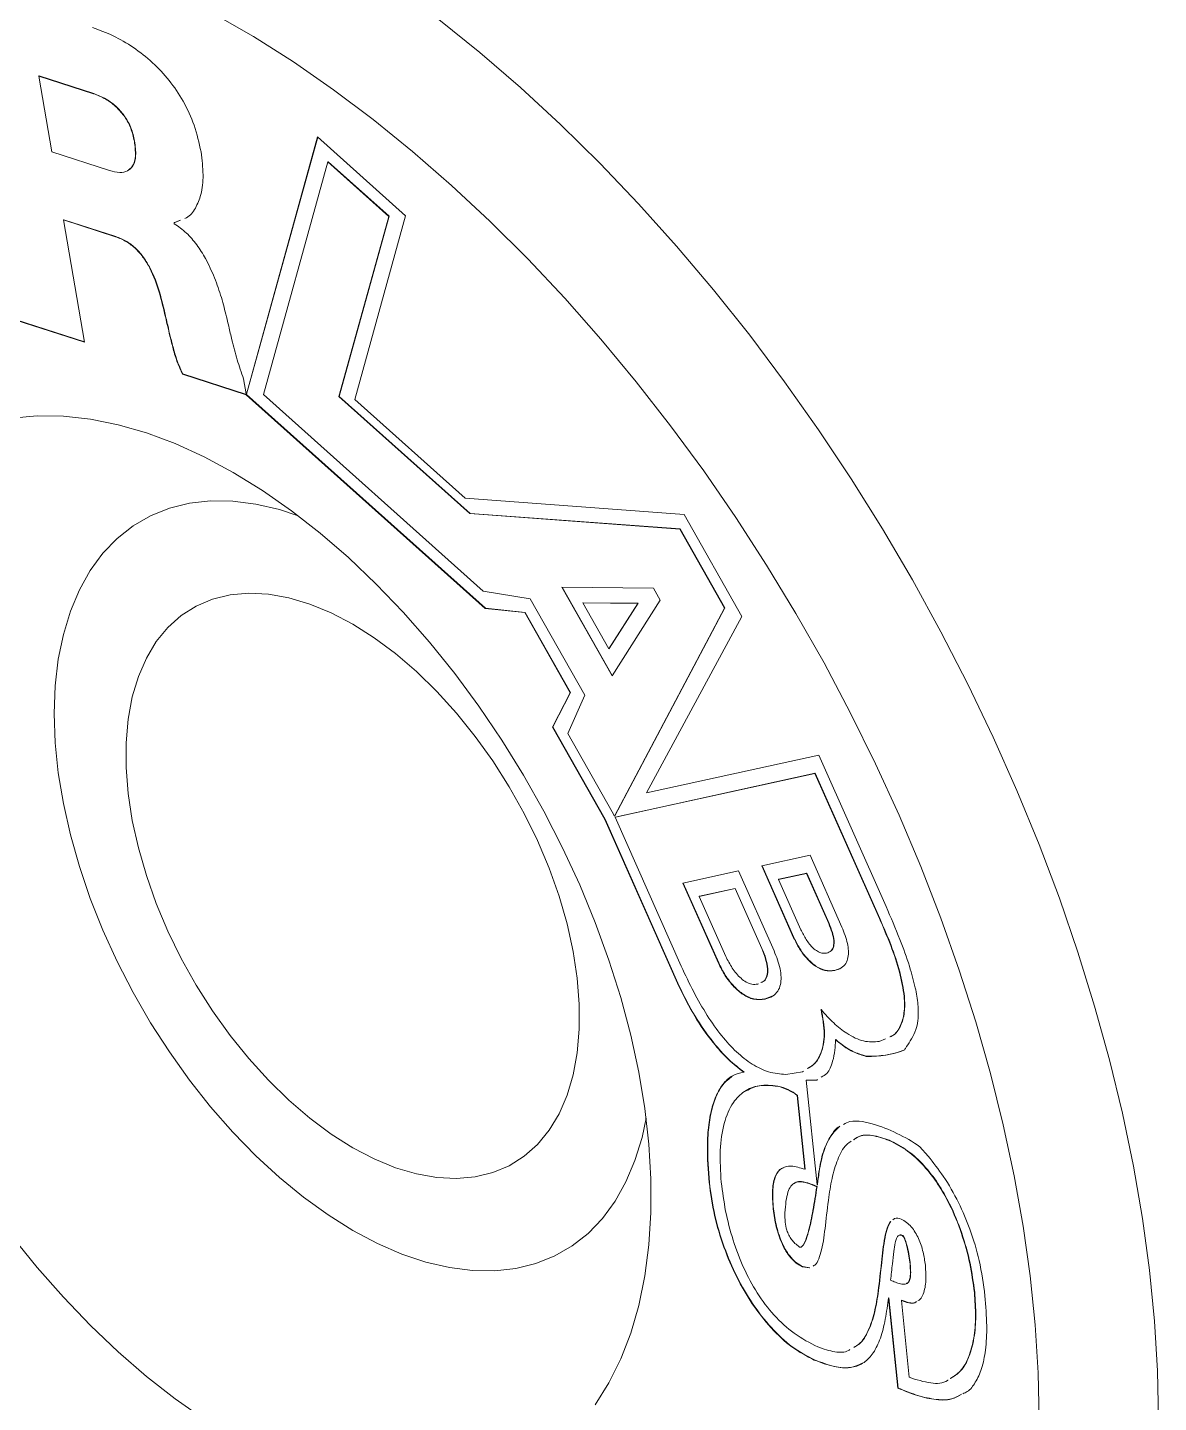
# Model space of a CAD drawing. Header units: inches. Extents: x 0.1 to 10.9, y 0.1 to 8.4.
# Drawn here: x 8.8187 to 8.9259, y 6.925 to 7.0554 of the extents above; entities that cross this region are included whole.
import ezdxf

# ---------------------------------------------------------------- set-up
doc = ezdxf.new("R2010")
doc.units = ezdxf.units.IN
doc.header["$MEASUREMENT"] = 0

msp = doc.modelspace()

# ---------------------------------------------------------------- linework, layer by layer
at = {"color": 7, "linetype": 'Continuous', "lineweight": 18}
for p, q in [((8.8198371101, 7.0507678923), (8.8198088258, 7.0507515641)), ((8.8198088258, 7.0507515641), (8.8210381289, 7.0435678938)), ((8.8249838277, 7.049074433), (8.8198088258, 7.0507515641)), ((8.8250121119, 7.0490907612), (8.8198371101, 7.0507678923)), ((8.8250121119, 7.0490907612), (8.8249838277, 7.049074433)), ((8.8462267325, 7.0449703623), (8.8394726882, 7.0205820357)), ((8.8462457754, 7.0449533206), (8.8395009725, 7.0205983639)), ((8.8462267325, 7.0449703623), (8.8545664106, 7.0375070644)), ((8.8288864372, 7.0445894248), (8.828858153, 7.0445730967)), ((8.8210381289, 7.0435678938), (8.8264928064, 7.0418001246)), ((8.8410911, 7.0205416289), (8.847183832, 7.0426032116)), ((8.8472121162, 7.0426195397), (8.847183832, 7.0426032116)), ((8.847183832, 7.0426032116), (8.8529626269, 7.0374316848)), ((8.8472121162, 7.0426195397), (8.8529909112, 7.0374480129)), ((8.8529626269, 7.0374316848), (8.8482480453, 7.0203603394)), ((8.8529909112, 7.0374480129), (8.8482763296, 7.0203766676)), ((8.8497562797, 7.0200897382), (8.8545664106, 7.0375070644)), ((8.8529909112, 7.0374480129), (8.8529626269, 7.0374316848)), ((8.8221715425, 7.0371261857), (8.8221432582, 7.0371098575)), ((8.824128778, 7.0255070885), (8.8221432582, 7.0371098575)), ((8.8221432582, 7.0371098575), (8.8270742962, 7.0355117911)), ((8.8221715425, 7.0371261857), (8.8271025804, 7.0355281192)), ((8.8326269621, 7.0368313283), (8.8332378165, 7.0370850865)), ((8.8326552464, 7.0368476565), (8.8326269621, 7.0368313283)), ((8.8326422712, 7.0367418666), (8.8326269621, 7.0368313283)), ((8.8326552464, 7.0368476565), (8.8332362254, 7.0370890039)), ((8.8271025804, 7.0355281192), (8.8270742962, 7.0355117911)), ((8.817625016, 7.0276148484), (8.824128778, 7.0255070885)), ((8.8176533003, 7.0276311765), (8.8241241591, 7.0255340801)), ((8.8318531754, 7.0278340956), (8.8318248912, 7.0278177674)), ((8.8334575802, 7.0225092753), (8.8334292959, 7.0224929471)), ((8.8334292959, 7.0224929471), (8.8394605787, 7.0205383098)), ((8.8334575802, 7.0225092753), (8.839488863, 7.020554638)), ((8.839449584, 7.0206027295), (8.8392064118, 7.0220275176)), ((8.8394726882, 7.0205820357), (8.839449584, 7.0206027295)), ((8.839488863, 7.020554638), (8.8394605787, 7.0205383098)), ((8.8394605787, 7.0205383098), (8.862107989, 7.0002708164)), ((8.8395009725, 7.0205983639), (8.8394726882, 7.0205820357)), ((8.839488863, 7.020554638), (8.8621362732, 7.0002871446)), ((8.8619264503, 7.001895774), (8.8410911, 7.0205416289)), ((8.8482763296, 7.0203766676), (8.8482480453, 7.0203603394)), ((8.8482480453, 7.0203603394), (8.8606553145, 7.0092568956)), ((8.8482763296, 7.0203766676), (8.8606835988, 7.0092732237)), ((8.860212655, 7.0107321774), (8.8497562797, 7.0200897382)), ((8.8809551833, 7.0091739772), (8.860212655, 7.0107321774)), ((8.8606835988, 7.0092732237), (8.8606553145, 7.0092568956)), ((8.8805550549, 7.0077905304), (8.8606553145, 7.0092568956)), ((8.8805833392, 7.0078068585), (8.8606835988, 7.0092732237)), ((8.8864340296, 6.9995013331), (8.8809551833, 7.0091739772)), ((8.8805833392, 7.0078068585), (8.8805550549, 7.0077905304)), ((8.8805550549, 7.0077905304), (8.8847989025, 7.0002982183)), ((8.8805833392, 7.0078068585), (8.8848271867, 7.0003145464)), ((8.8780422722, 7.0021980822), (8.8693547612, 7.002301416)), ((8.8741254036, 6.9938790726), (8.8693547612, 7.002301416)), ((8.8741452774, 6.993910249), (8.8693925488, 7.0023009666)), ((8.8780422722, 7.0021980822), (8.8786944671, 7.0010466629)), ((8.8663688476, 7.0011900179), (8.8619264503, 7.001895774)), ((8.8715474697, 6.9920474056), (8.8663688476, 7.0011900179)), ((8.871386387, 7.0008119202), (8.8713581027, 7.000795592)), ((8.8765881384, 7.0007526707), (8.8713581027, 7.000795592)), ((8.8713581027, 7.000795592), (8.8738211547, 6.9964471901)), ((8.8766164226, 7.0007689989), (8.871386387, 7.0008119202)), ((8.8738211547, 6.9964471901), (8.8765881384, 7.0007526707)), ((8.873849439, 6.9964635183), (8.8766164226, 7.0007689989)), ((8.8786944671, 7.0010466629), (8.8741254036, 6.9938790726)), ((8.8766164226, 7.0007689989), (8.8765881384, 7.0007526707)), ((8.8621362732, 7.0002871446), (8.862107989, 7.0002708164)), ((8.862107989, 7.0002708164), (8.8658537302, 6.9998747025)), ((8.8621362732, 7.0002871446), (8.8658820145, 6.9998910307)), ((8.8658820145, 6.9998910307), (8.8658537302, 6.9998747025)), ((8.8658537302, 6.9998747025), (8.8701554107, 6.9922802892)), ((8.8658820145, 6.9998910307), (8.8701836949, 6.9922966173)), ((8.8847989025, 7.0002982183), (8.8743744844, 6.9805805241)), ((8.8848271867, 7.0003145464), (8.8744027687, 6.9805968522)), ((8.8773824531, 6.9827948979), (8.8864340296, 6.9995013331)), ((8.8848271867, 7.0003145464), (8.8847989025, 7.0002982183)), ((8.873849439, 6.9964635183), (8.8738211547, 6.9964471901)), ((8.8701554107, 6.9922802892), (8.8684770527, 6.9890265355)), ((8.8701836949, 6.9922966173), (8.868505337, 6.9890428637)), ((8.8699404612, 6.9884138153), (8.8715474697, 6.9920474056)), ((8.8701836949, 6.9922966173), (8.8701554107, 6.9922802892)), ((8.868505337, 6.9890428637), (8.8684770527, 6.9890265355)), ((8.8684770527, 6.9890265355), (8.8734411531, 6.980262651)), ((8.868505337, 6.9890428637), (8.8734694374, 6.9802789792)), ((8.8741496257, 6.9809827345), (8.8699404612, 6.9884138153)), ((8.8937215657, 6.9863743343), (8.8773824531, 6.9827948979)), ((8.900100565, 6.9720103902), (8.8937215657, 6.9863743343)), ((8.8933586218, 6.9846260039), (8.8744203826, 6.9804771725)), ((8.8933869061, 6.984642332), (8.8744486669, 6.9804935006)), ((8.8933869061, 6.984642332), (8.8933586218, 6.9846260039)), ((8.8933586218, 6.9846260039), (8.8994673962, 6.97087054)), ((8.8933869061, 6.984642332), (8.8994956805, 6.9708868682)), ((8.8734694374, 6.9802789792), (8.8734411531, 6.980262651)), ((8.8734411531, 6.980262651), (8.8804642039, 6.9644484605)), ((8.8734694374, 6.9802789792), (8.8804924882, 6.9644647887)), ((8.8741496257, 6.9809827345), (8.8741481413, 6.9809812258)), ((8.8743744844, 6.9805805241), (8.8741481413, 6.9809812258)), ((8.8744027687, 6.9805968522), (8.8743744844, 6.9805805241)), ((8.8744486669, 6.9804935006), (8.8744203826, 6.9804771725)), ((8.8806940384, 6.9663504361), (8.8744203826, 6.9804771725)), ((8.888311806, 6.9758594348), (8.892892329, 6.9768628975)), ((8.8913398401, 6.9690410435), (8.888311806, 6.9758594348)), ((8.8913681244, 6.9690573716), (8.8883441909, 6.9758665294)), ((8.892892329, 6.9768628975), (8.8959203631, 6.9700445062)), ((8.8861213048, 6.9753795581), (8.8808424592, 6.9742231126)), ((8.8861213048, 6.9753795581), (8.8894846989, 6.9678060184)), ((8.8925502451, 6.975150316), (8.8899064261, 6.9745711302)), ((8.8899347104, 6.9745874583), (8.8899064261, 6.9745711302)), ((8.8899064261, 6.9745711302), (8.8920202663, 6.9698112796)), ((8.8925785294, 6.9751666441), (8.8899347104, 6.9745874583)), ((8.8925785294, 6.9751666441), (8.8925502451, 6.975150316)), ((8.8946640854, 6.9703904655), (8.8925502451, 6.975150316)), ((8.8946923696, 6.9704067936), (8.8925785294, 6.9751666441)), ((8.8842058532, 6.9666495729), (8.8808424592, 6.9742231126)), ((8.8842341375, 6.9666659011), (8.8808748441, 6.9742302072)), ((8.8857835421, 6.9737111402), (8.8823869549, 6.9729670443)), ((8.8858118263, 6.9737274684), (8.8824152391, 6.9729833724)), ((8.8858118263, 6.9737274684), (8.8857835421, 6.9737111402)), ((8.8883090027, 6.9680244212), (8.8857835421, 6.9737111402)), ((8.888337287, 6.9680407494), (8.8858118263, 6.9737274684)), ((8.8824152391, 6.9729833724), (8.8823869549, 6.9729670443)), ((8.8823869549, 6.9729670443), (8.8849124156, 6.9672803252)), ((8.8994956805, 6.9708868682), (8.8994673962, 6.97087054)), ((8.8946923696, 6.9704067936), (8.8946640854, 6.9703904655)), ((8.888337287, 6.9680407494), (8.8883090027, 6.9680244212)), ((8.8913681244, 6.9690573716), (8.8913398401, 6.9690410435)), ((8.8842341375, 6.9666659011), (8.8842058532, 6.9666495729)), ((8.8952401506, 6.9659555781), (8.8952118664, 6.9659392499)), ((8.8958714648, 6.9662099289), (8.8952401506, 6.9659555781)), ((8.8804924882, 6.9644647887), (8.8804642039, 6.9644484605)), ((8.8879310076, 6.9646484687), (8.8880128453, 6.9646890182)), ((8.8886296049, 6.9632431501), (8.8886013206, 6.9632268219)), ((8.88936793, 6.9635353198), (8.8886296049, 6.9632431501)), ((8.8953285086, 6.959389222), (8.8953002244, 6.9593728938)), ((8.9000598137, 6.9594744979), (8.8994579831, 6.959208499)), ((8.897831421, 6.9579386033), (8.8978031367, 6.9579222751)), ((8.8978031367, 6.9579222751), (8.8981697639, 6.9578154808)), ((8.897831421, 6.9579386033), (8.8981980482, 6.957831809)), ((8.8981980482, 6.957831809), (8.8981697639, 6.9578154808)), ((8.8982952237, 6.9578146266), (8.8982669395, 6.9577982984)), ((8.9017845903, 6.9583835119), (8.9017773951, 6.9583793582)), ((8.9019249055, 6.9585460286), (8.9018839467, 6.9584808899)), ((8.8866417697, 6.9563168602), (8.8866134855, 6.956300532)), ((8.8921795792, 6.9563434237), (8.8905884288, 6.9560910778)), ((8.8922850879, 6.9564118516), (8.8921795792, 6.9563434237)), ((8.8925688989, 6.9555587917), (8.8925406146, 6.9555424636)), ((8.8935570886, 6.9456107715), (8.8925406146, 6.9555424636)), ((8.8925406146, 6.9555424636), (8.8935008079, 6.9555374575)), ((8.8925688989, 6.9555587917), (8.8935290921, 6.9555537856)), ((8.8935008079, 6.9555374575), (8.8936007595, 6.9556038769)), ((8.8935290921, 6.9555537856), (8.8935008079, 6.9555374575)), ((8.8935290921, 6.9555537856), (8.8936019033, 6.9556021698)), ((8.8898282115, 6.9549856627), (8.8897999272, 6.9549693346)), ((8.8917075826, 6.9540934801), (8.8916792983, 6.9540771519)), ((8.8916792983, 6.9540771519), (8.8923932239, 6.9471015786)), ((8.8917075826, 6.9540934801), (8.8924215081, 6.9471179068)), ((8.8987888813, 6.9514127866), (8.8978521763, 6.9516170746)), ((8.900419123, 6.9498484688), (8.9003908387, 6.9498321406)), ((8.9033012058, 6.9492271276), (8.9040840693, 6.9483438409)), ((8.8832024658, 6.9480176592), (8.8831741815, 6.948001331)), ((8.8831741815, 6.948001331), (8.8833271625, 6.9458385782)), ((8.8832024658, 6.9480176592), (8.8833554468, 6.9458549064)), ((8.8924215081, 6.9471179068), (8.8923932239, 6.9471015786)), ((8.8937591918, 6.9468633729), (8.8937309075, 6.9468470447)), ((8.8833554468, 6.9458549064), (8.8833271625, 6.9458385782)), ((8.8935596876, 6.945455571), (8.8935314033, 6.9454392428)), ((8.8935853729, 6.9456270997), (8.8935570886, 6.9456107715)), ((8.8894292857, 6.943350192), (8.8894010014, 6.9433338639)), ((8.9016597745, 6.9408303877), (8.9016314903, 6.9408140595)), ((8.9023965549, 6.9381171609), (8.9023682706, 6.9381008327)), ((8.8922119512, 6.9378723159), (8.8921836669, 6.9378559878)), ((8.8921836669, 6.9378559878), (8.8928453918, 6.9377418117)), ((8.8922119512, 6.9378723159), (8.8928736761, 6.9377581399)), ((8.8993859295, 6.9355588445), (8.8993576452, 6.9355425163)), ((8.9084956949, 6.9354464395), (8.9084674106, 6.9354301113)), ((8.9003576867, 6.9349053332), (8.9003294024, 6.9348890051)), ((8.9003294024, 6.9348890051), (8.9012279003, 6.9263409345)), ((8.9003576867, 6.9349053332), (8.9012561845, 6.9263572626)), ((8.9015754447, 6.9346870283), (8.9015471605, 6.9346707002)), ((8.902294005, 6.9273734851), (8.9015471605, 6.9346707002)), ((8.8933141173, 6.929030579), (8.893285833, 6.9290142508)), ((8.9012561845, 6.9263572626), (8.9012279003, 6.9263409345))]:
    msp.add_line(p, q, dxfattribs=at)
at = {"color": 7, "linetype": 'Continuous', "lineweight": 18, "flags": 128}
for points in [[(8.8363316407, 7.0566932785), (8.8401394316, 7.0544950877), (8.843942489, 7.0520804522), (8.847731358, 7.0494553752), (8.851496619, 7.0466263832), (8.8552289108, 7.0436005093), (8.8589189544, 7.0403852765), (8.8625575757, 7.0369886782), (8.8661357287, 7.033419159), (8.8696445173, 7.0296855932), (8.8730752183, 7.0257972631), (8.8764193023, 7.0217638357), (8.8796684555, 7.0175953386), (8.8828145999, 7.0133021356), (8.8858499138, 7.0088949001), (8.8887668508, 7.0043845892), (8.891558159, 6.9997824162), (8.8942168987, 6.995099823), (8.89673646, 6.9903484511), (8.8991105787, 6.9855401132), (8.9013333525, 6.9806867636), (8.9033992552, 6.9758004685), (8.9053031506, 6.970893376), (8.9070403053, 6.9659776859), (8.9086064006, 6.9610656193), (8.9099975428, 6.9561693885), (8.9112102733, 6.9513011663), (8.9122415772, 6.9464730557), (8.9130888903, 6.9416970603), (8.9137501063, 6.936985054), (8.9142235811, 6.9323487514), (8.9145081377, 6.9277996793), (8.9146030685, 6.9233491473)], [(8.8577017735, 7.0560955573), (8.8615919568, 7.0529703386), (8.865440802, 7.0496529756), (8.8692393198, 7.0461512163), (8.8729786388, 7.042473239), (8.8766500254, 7.0386276339), (8.8802449051, 7.0346233826), (8.8837548818, 7.0304698371), (8.8871717578, 7.0261766984), (8.8904875528, 7.0217539931), (8.8936945227, 7.0172120508), (8.8967851774, 7.0125614794), (8.8997522985, 7.0078131404), (8.9025889562, 7.0029781239), (8.9052885254, 6.9980677223), (8.9078447011, 6.993093404), (8.9102515131, 6.9880667867), (8.9125033404, 6.9829996105), (8.9145949236, 6.9779037098), (8.9165213778, 6.9727909864), (8.9182782036, 6.9676733814), (8.9198612979, 6.9625628471), (8.9212669633, 6.9574713194), (8.9224919168, 6.9524106898), (8.9235332974, 6.9473927776), (8.924388673, 6.9424293024), (8.9250560459, 6.9375318567), (8.9255338572, 6.9327118786), (8.9258209911, 6.9279806255), (8.925916777, 6.9233491473)], [(8.8172518039, 7.0183269255), (8.8196454107, 7.01854095), (8.8221295868, 7.0185059924), (8.8246922294, 7.0182222229), (8.8273208537, 7.0176910241), (8.8300026532, 7.0169149839), (8.8327245625, 7.0158978831), (8.8354733207, 7.0146446769), (8.8382355362, 7.0131614708), (8.8409977516, 7.0114554909), (8.8437465098, 7.0095350484), (8.8464684191, 7.0074094996), (8.8491502186, 7.0050892), (8.8517788429, 7.0025854538), (8.8543414855, 6.9999104591), (8.8568256616, 6.9970772481), (8.8592192684, 6.9940996239), (8.8615106447, 6.9909920932), (8.8636886269, 6.9877697957), (8.8657426042, 6.98444843), (8.8676625699, 6.9810441775), (8.86943917, 6.9775736233), (8.8710637492, 6.9740536757), (8.8725283926, 6.9705014835), (8.8738259646, 6.9669343525), (8.8749501437, 6.9633696616), (8.8758954528, 6.9598247775), (8.8766572867, 6.9563169706), (8.8772319336, 6.9528633304), (8.877616594, 6.9494806829), (8.8778093939, 6.9461855079), (8.8778093939, 6.9429938592), (8.877616594, 6.9399212862), (8.8772319336, 6.9369827581), (8.8766572867, 6.9341925912), (8.8758954528, 6.9315643789), (8.8749501437, 6.9291109256), (8.8738259646, 6.9268441841), (8.8725283926, 6.924775198)], [(8.8495492447, 6.9413048178), (8.847213548, 6.9427647428), (8.8448938066, 6.944437807), (8.8426058665, 6.9463125819), (8.8403653568, 6.9483762607), (8.8381875823, 6.9506147465), (8.8360874195, 6.9530127481), (8.8340792146, 6.9555538847), (8.8321766857, 6.9582207978), (8.830392829, 6.9609952697), (8.82873983, 6.9638583478), (8.8272289804, 6.9667904746), (8.8258706009, 6.9697716206), (8.8246739705, 6.9727814215), (8.8236472635, 6.9757993174), (8.8227974932, 6.9788046929), (8.8221304646, 6.9817770183), (8.821650734, 6.9846959896), (8.8213615785, 6.9875416673), (8.8212649734, 6.9902946125), (8.8213615785, 6.9929360198), (8.821650734, 6.9954478456), (8.8221304646, 6.9978129318), (8.8227974932, 7.0000151223), (8.8236472635, 7.002039374), (8.8246739705, 7.0038718592), (8.8258706009, 7.00550006), (8.8272289804, 7.0069128544), (8.82873983, 7.0081005914), (8.830392829, 7.0090551576), (8.8321766857, 7.0097700324), (8.8340792146, 7.0102403323), (8.8360874195, 7.0104628449), (8.8381875823, 7.0104360501), (8.8403653568, 7.010160131), (8.8426058665, 7.0096369723), (8.8443758905, 7.0090636099)], [(8.8495492447, 6.9491436096), (8.8475059156, 6.9504355981), (8.8454810912, 6.9519406856), (8.8434931086, 6.9536452419), (8.8415599714, 6.9555338303), (8.8396991862, 6.9575893472), (8.8379276047, 6.9597931778), (8.8362612706, 6.9621253637), (8.8347152744, 6.9645647843), (8.8333036169, 6.9670893478), (8.8320390824, 6.9696761915), (8.8309331226, 6.9723018884), (8.8299957533, 6.9749426598), (8.8292354634, 6.9775745906), (8.8286591383, 6.9801738454), (8.8282719973, 6.9827168852), (8.8280775462, 6.9851806796), (8.8280775462, 6.9875429162), (8.8282719973, 6.9897822023), (8.8286591383, 6.9918782584), (8.8292354634, 6.9938121025), (8.8299957533, 6.9955662212), (8.8309331226, 6.9971247291), (8.8320390824, 6.998473512), (8.8333036169, 6.9996003552), (8.8347152744, 7.0004950537), (8.8362612706, 7.0011495051), (8.8379276047, 7.0015577826), (8.8396991862, 7.0017161887), (8.8415599714, 7.0016232888), (8.8434931086, 7.0012799244), (8.8454810912, 7.0006892049), (8.8475059156, 6.99985648), (8.8495492447, 6.9987892909), (8.8515925737, 6.9974973024), (8.8536173981, 6.9959922148), (8.8556053807, 6.9942876585), (8.857538518, 6.9923990702), (8.8593993031, 6.9903435533), (8.8611708846, 6.9881397227), (8.8628372187, 6.9858075368), (8.8643832149, 6.9833681162), (8.8657948724, 6.9808435526), (8.8670594069, 6.978256709), (8.8681653667, 6.9756310121), (8.869102736, 6.9729902406), (8.8698630259, 6.9703583099), (8.870439351, 6.9677590551), (8.870826492, 6.9652160153), (8.8710209431, 6.9627522209), (8.8710209431, 6.9603899843), (8.870826492, 6.9581506982), (8.870439351, 6.9560546421), (8.8698630259, 6.954120798), (8.869102736, 6.9523666793), (8.8681653667, 6.9508081714), (8.8670594069, 6.9494593885), (8.8657948724, 6.9483325453), (8.8643832149, 6.9474378468), (8.8628372187, 6.9467833953), (8.8611708846, 6.9463751179), (8.8593993031, 6.9462167118), (8.857538518, 6.9463096116), (8.8556053807, 6.9466529761), (8.8536173981, 6.9472436956), (8.8515925737, 6.9480764205), (8.8495492447, 6.9491436096)], [(8.8773555322, 6.951935005), (8.8769680247, 6.9501199687), (8.8763009961, 6.9479177781), (8.8754512258, 6.9458935265), (8.8744245188, 6.9440610413), (8.8732278884, 6.9424328404), (8.8718695089, 6.9410200461), (8.8703586593, 6.9398323091), (8.8687056603, 6.9388777429), (8.8669218036, 6.9381628681), (8.8650192747, 6.9376925681), (8.8630110698, 6.9374700556), (8.860910907, 6.9374968504), (8.8587331325, 6.9377727695), (8.8564926228, 6.9382959282), (8.8542046827, 6.9390627527), (8.8518849413, 6.9400680049), (8.8495492447, 6.9413048178)], [(8.8354733207, 6.9234148798), (8.8327245625, 6.9253353223), (8.8300026532, 6.9274608711), (8.8273208537, 6.9297811707), (8.8246922294, 6.9322849169), (8.8221295868, 6.9349599116), (8.8196454107, 6.9377931226), (8.8172518039, 6.9407707468)]]:
    msp.add_lwpolyline(points, dxfattribs=at)
at = {"color": 7, "linetype": 'Continuous', "lineweight": 18}
for centre, radius, start, end in [((8.898293258, 6.9582305242), 0.0004330262943401, 253.4298955665, 266.5155260999), ((8.8983215422, 6.9582468524), 0.0004330262943895, 253.429895567, 266.5155260991), ((8.8985698776, 6.9668627934), 0.0090695556660036, 268.0858700788, 290.7111955778), ((8.8985981619, 6.9668791215), 0.0090695556660894, 268.0858700789, 290.7111955777), ((8.9016402371, 6.9586299732), 0.0002856924309262, 298.6912655606, 328.5448313088), ((8.8888274031, 6.9504951984), 0.0045786130114149, 51.4737460122, 77.736621893), ((8.8888556873, 6.9505115266), 0.0045786130113852, 51.4737460121, 77.7366218931), ((8.8943874603, 6.9365752803), 0.015476566098512, 54.8337331187, 73.4774547436)]:
    msp.add_arc(centre, radius, start, end, dxfattribs=at)
for points, knots in [([(8.835176803310512, 7.043549287003003), (8.834992038610771, 7.044397651978315), (8.834642822629242, 7.046001110907227), (8.833555872610413, 7.048363008410347), (8.83218179725063, 7.050388883023847), (8.83055473542693, 7.05211194779868), (8.828749955553729, 7.053520431237728), (8.82682648896081, 7.054639887475838), (8.825548162551778, 7.055111753731736), (8.824900698626635, 7.055350750889291)], [0, 0, 0, 0, 0.1545480709500014, 0.2921048033832809, 0.4230886894978617, 0.554990963528666, 0.698184259687724, 0.847132311034392, 1, 1, 1, 1]), ([(8.828858152960821, 7.044573096654054), (8.828764344359907, 7.044985807043261), (8.828587500042747, 7.045763832578778), (8.82797293429134, 7.046900452730296), (8.827141876998882, 7.047866047425457), (8.82610757389593, 7.048637654672969), (8.825370671091791, 7.04892407450571), (8.824983827666552, 7.0490744330449)], [0, 0, 0, 0, 0.1970292568551232, 0.3714318735038725, 0.5434083410893085, 0.760308306227997, 1, 1, 1, 1]), ([(8.82888643723207, 7.044589424816291), (8.828792628631154, 7.045002135205498), (8.828615784313996, 7.045780160741015), (8.828001218562587, 7.046916780892532), (8.827170161270129, 7.047882375587694), (8.826135858167177, 7.048653982835205), (8.825398955363038, 7.048940402667947), (8.825012111937799, 7.049090761207136)], [0, 0, 0, 0, 0.1970292568551232, 0.3714318735038725, 0.5434083410893085, 0.760308306227997, 1, 1, 1, 1]), ([(8.826492806360573, 7.04180012457316), (8.826825600594287, 7.04171295602503), (8.827444607235753, 7.041550820072082), (8.828221336720715, 7.041691363484918), (8.828775467258636, 7.042212997859624), (8.829029413878573, 7.043208864499825), (8.828918027514689, 7.044096147256146), (8.828858152960821, 7.044573096654054)], [0, 0, 0, 0, 0.2111291893363586, 0.3927062345651907, 0.5599129752834472, 0.76343590589284, 1, 1, 1, 1]), ([(8.828336979733914, 7.041876479552089), (8.828477603293745, 7.041984959169288), (8.828835359654848, 7.042260939048833), (8.829051845946141, 7.043234397123196), (8.828944265796174, 7.04411569339135), (8.82888643723207, 7.044589424816291)], [0, 0, 0, 0, 0.2304775914489356, 0.5863514231275282, 1, 1, 1, 1]), ([(8.83362808641321, 7.037247210464058), (8.833686109387088, 7.037269554480639), (8.834122260086637, 7.037437511374462), (8.83467500658198, 7.038196716770216), (8.83524141418642, 7.039544834871164), (8.83545144851765, 7.041362944935161), (8.835269107326255, 7.042814491174036), (8.835176803310512, 7.043549287003003)], [0, 0, 0, 0, 0.0338288894350457, 0.2542871005403697, 0.472444385885148, 0.7329429442777686, 1, 1, 1, 1]), ([(8.837585507687347, 7.027932071650374), (8.837433612973653, 7.02853553277748), (8.837125212923253, 7.029760772533939), (8.836483095548903, 7.031618170174002), (8.835703176700065, 7.033322953171635), (8.83479215218832, 7.034771098465447), (8.83378188629368, 7.035956102515989), (8.833029756305217, 7.036474695811071), (8.832642271189497, 7.036741866627335)], [0, 0, 0, 0, 0.1850316750790511, 0.3756798148678493, 0.562892309254362, 0.7057750933806057, 0.8484201218708339, 0.9999999999999999, 0.9999999999999999, 0.9999999999999999, 0.9999999999999999]), ([(8.827074296153679, 7.035511791076173), (8.827422667022082, 7.035376679658724), (8.82806494062476, 7.035127581629246), (8.828988886922737, 7.034416325448391), (8.829746399801602, 7.033530292215627), (8.83056863483691, 7.032143277944265), (8.831280751535116, 7.030181735457634), (8.831638479258237, 7.02862761801729), (8.831824891174119, 7.02781776742188)], [0, 0, 0, 0, 0.1455849755138482, 0.2684075943180763, 0.3810001393781023, 0.4935379509694007, 0.7360826271477587, 1, 1, 1, 1]), ([(8.827102580424926, 7.03552811923841), (8.82745095129333, 7.035393007820961), (8.828093224896007, 7.035143909791483), (8.829017171193986, 7.034432653610628), (8.829774684072849, 7.033546620377863), (8.830596919108158, 7.032159606106501), (8.831309035806363, 7.030198063619871), (8.831666763529483, 7.028643946179526), (8.831853175445367, 7.027834095584116)], [0, 0, 0, 0, 0.1455849755138482, 0.2684075943180763, 0.3810001393781023, 0.4935379509694007, 0.7360826271477587, 1, 1, 1, 1]), ([(8.831824891174119, 7.02781776742188), (8.83188039232261, 7.027577877136244), (8.832014996981002, 7.026996081068471), (8.832237643777251, 7.026025609339832), (8.832546541724493, 7.02484664797767), (8.832884926907726, 7.023641381245813), (8.833262344377356, 7.022845158321551), (8.83342929593295, 7.022492947132343)], [0, 0, 0, 0, 0.1358804975644259, 0.3295453959761733, 0.5495047766902474, 0.8007223184618288, 0.9999999999999999, 0.9999999999999999, 0.9999999999999999, 0.9999999999999999]), ([(8.831853175445367, 7.027834095584116), (8.831908676593857, 7.027594205298482), (8.832043281252249, 7.027012409230707), (8.832265928048498, 7.026041937502068), (8.83257482599574, 7.024862976139906), (8.832913211178973, 7.02365770940805), (8.833290628648603, 7.022861486483787), (8.833457580204199, 7.022509275294579)], [0, 0, 0, 0, 0.1358804975644259, 0.3295453959761733, 0.5495047766902474, 0.8007223184618288, 0.9999999999999999, 0.9999999999999999, 0.9999999999999999, 0.9999999999999999]), ([(8.839206411849215, 7.022027517610946), (8.838998822575826, 7.022637203430271), (8.838575992249233, 7.023879048203361), (8.838150753068781, 7.025540660283403), (8.837826464531663, 7.026896467785234), (8.837656387550746, 7.027627438425674), (8.837585507687347, 7.027932071650374)], [0, 0, 0, 0, 0.3074302942938813, 0.6261925272917259, 0.8442151168210382, 1, 1, 1, 1]), ([(8.901924905545135, 6.95854602857902), (8.902083954046967, 6.958786184009525), (8.902409711331929, 6.959278061519268), (8.902872732035991, 6.960099639476923), (8.90317069714864, 6.96123463791387), (8.903167047462839, 6.962685027054175), (8.902869923398267, 6.964434092968013), (8.902290087909174, 6.966506292120529), (8.901363774725992, 6.969086543809643), (8.900550541634384, 6.970968866719479), (8.900100564972746, 6.972010390223423)], [0, 0, 0, 0, 0.0840911262428963, 0.1722323483627788, 0.268153417359651, 0.3807105328231183, 0.4895714161543739, 0.6242863291448678, 0.7921107919879892, 1, 1, 1, 1]), ([(8.899467396206488, 6.970870540024372), (8.899839272568922, 6.970019413911761), (8.900575443994923, 6.968334513263798), (8.9014051936211, 6.965830684311232), (8.901845477171936, 6.963656099004059), (8.9018620805115, 6.961897145541314), (8.90148322330562, 6.960609956074224), (8.900967487836557, 6.959852611887398), (8.900526702002383, 6.959677289129517), (8.900446095160909, 6.959645227723146)], [0, 0, 0, 0, 0.1961797212038124, 0.3883600026780258, 0.5701633243194915, 0.7002108900962036, 0.8299149971396467, 0.9688964258840344, 1, 1, 1, 1]), ([(8.899495680477736, 6.970886868186609), (8.89986755684017, 6.970035742073997), (8.90060372826617, 6.968350841426035), (8.901433477892347, 6.965847012473469), (8.901873761443182, 6.963672427166296), (8.901890364782746, 6.96191347370355), (8.901511507576867, 6.960626284236461), (8.900995772107805, 6.959868940049634), (8.90055498627363, 6.959693617291753), (8.900474379432158, 6.959661555885384)], [0, 0, 0, 0, 0.1961797212038139, 0.388360002678027, 0.5701633243194923, 0.7002108900962042, 0.8299149971396469, 0.9688964258840342, 0.9999999999999999, 0.9999999999999999, 0.9999999999999999, 0.9999999999999999]), ([(8.892020266324419, 6.969811279647844), (8.89217699693255, 6.969497510635455), (8.892496334038745, 6.96885820929142), (8.893071220645306, 6.968144253375965), (8.89360226146117, 6.967733492901967), (8.894046002311931, 6.967547134220251), (8.894308560369533, 6.967573189408034), (8.894447994480805, 6.967587026278956)], [0, 0, 0, 0, 0.2631780928342941, 0.5362228321698234, 0.6796343494035191, 0.8298665819607789, 1, 1, 1, 1]), ([(8.894447994480803, 6.967587026278956), (8.894607448146925, 6.967642955342378), (8.894902055267387, 6.967746290064781), (8.895138250448664, 6.968193232242808), (8.89516467843772, 6.968811350644574), (8.895001857025155, 6.969568057187306), (8.894779055549584, 6.970110535437527), (8.894664085366003, 6.970390465468772)], [0, 0, 0, 0, 0.2108655144484246, 0.3895958213296993, 0.5613353279873572, 0.773639928803621, 1, 1, 1, 1]), ([(8.894806739510383, 6.967774852549659), (8.894844676645242, 6.967791603739464), (8.895011706045095, 6.967865355781901), (8.895161185763383, 6.968218028095255), (8.895194736652709, 6.968824870557022), (8.89502962234962, 6.969585206870629), (8.894807163182547, 6.970127143227813), (8.89469236963725, 6.970406793631009)], [0, 0, 0, 0, 0.0624059944349541, 0.2747607545080165, 0.4788095382186536, 0.7310549092216411, 1, 1, 1, 1]), ([(8.895920363105567, 6.970044506243227), (8.896122789422078, 6.969532479504115), (8.896519364096209, 6.96852936468825), (8.896579963116064, 6.967302366152531), (8.896287367743911, 6.966569365673825), (8.895849933620415, 6.966133321295291), (8.895436363438757, 6.966007531842201), (8.895211866363011, 6.965939249926263)], [0, 0, 0, 0, 0.2626382324610904, 0.5145362186560543, 0.6546130004588246, 0.8125145988854453, 0.9999999999999999, 0.9999999999999999, 0.9999999999999999, 0.9999999999999999]), ([(8.88825138256018, 6.964809524088442), (8.888349196750585, 6.964847141889933), (8.888614329638118, 6.964949107834655), (8.88885700160028, 6.965402934447845), (8.888921085353912, 6.966139643047536), (8.888739845828592, 6.967054232057341), (8.888473972156794, 6.967705786498737), (8.888337287009644, 6.968040749393315)], [0, 0, 0, 0, 0.1204200235997894, 0.3264077373728994, 0.5192369565980743, 0.7528406371079756, 1, 1, 1, 1]), ([(8.895211866363011, 6.965939249926263), (8.894911975392107, 6.965909739737945), (8.89436062829345, 6.965855485497941), (8.893440418528057, 6.966282307326903), (8.892606403542164, 6.967014434342696), (8.891878586608323, 6.967960502319428), (8.891515106824048, 6.968689518386417), (8.891339840092973, 6.969041043473893)], [0, 0, 0, 0, 0.2336340040493379, 0.4295342066875624, 0.6090834146793487, 0.8115034865856394, 1, 1, 1, 1]), ([(8.89524015063426, 6.9659555780885), (8.894940259663354, 6.965926067900181), (8.894388912564697, 6.965871813660177), (8.893468702799304, 6.96629863548914), (8.89263468781341, 6.967030762504932), (8.891906870879572, 6.967976830481665), (8.891543391095295, 6.968705846548653), (8.89136812436422, 6.969057371636129)], [0, 0, 0, 0, 0.2336340040493379, 0.4295342066875624, 0.6090834146793487, 0.8115034865856394, 1, 1, 1, 1]), ([(8.884912415581192, 6.967280325249511), (8.885101563744648, 6.966904946251392), (8.885489630584802, 6.966134797924283), (8.886202320887751, 6.965285915387918), (8.886861929219013, 6.964806377850146), (8.887419457069555, 6.964593077056957), (8.887752909369938, 6.964629183873634), (8.887931007611108, 6.9646484686725)], [0, 0, 0, 0, 0.2554031450454828, 0.5239992271296464, 0.6685053606344187, 0.8229473536077788, 1, 1, 1, 1]), ([(8.88822309828893, 6.964793195926205), (8.888320912479339, 6.964830813727697), (8.888586045366871, 6.964932779672419), (8.888828717329034, 6.965386606285608), (8.888892801082664, 6.9661233148853), (8.888711561557344, 6.967037903895106), (8.888445687885547, 6.9676894583365), (8.888309002738396, 6.968024421231078)], [0, 0, 0, 0, 0.1204200235997894, 0.3264077373728994, 0.5192369565980743, 0.7528406371079756, 1, 1, 1, 1]), ([(8.889484698882091, 6.967806018357957), (8.889708701176502, 6.967236324354995), (8.890149662314746, 6.966114849610028), (8.890193900737275, 6.964748999737009), (8.889845620276695, 6.963935709550417), (8.889336336474045, 6.963447869699437), (8.888860208759871, 6.96330467962676), (8.888601320602486, 6.963226821915546)], [0, 0, 0, 0, 0.258004129259373, 0.5078956660181765, 0.6488665824562363, 0.8090758408757973, 1, 1, 1, 1]), ([(8.890588428824373, 6.956091077844518), (8.890055706841183, 6.956134293478468), (8.889042277499795, 6.956216505200216), (8.887423696290933, 6.956986407573229), (8.885900881921629, 6.958177962006649), (8.884452836310714, 6.959772937451871), (8.883092390550615, 6.961711465314978), (8.881810519142912, 6.963942430941373), (8.881073855362288, 6.965531253794614), (8.880694038361685, 6.966350436095254)], [0, 0, 0, 0, 0.1471308484518691, 0.279895937373504, 0.407632382972939, 0.5378372616250153, 0.6819054149880658, 0.8359933875324383, 1, 1, 1, 1]), ([(8.888601320602485, 6.963226821915546), (8.888256813591378, 6.963191220375125), (8.887625657868368, 6.963125996402141), (8.886578090567507, 6.963589836125749), (8.885631016737449, 6.964397234140196), (8.884808043447219, 6.965447113205645), (8.884401398777076, 6.966259105507069), (8.884205853224438, 6.966649572897833)], [0, 0, 0, 0, 0.2378891401379039, 0.4358259408322915, 0.6150043108371033, 0.8148649168965733, 1, 1, 1, 1]), ([(8.888629604873733, 6.963243150077782), (8.888285097862624, 6.963207548537361), (8.887653942139615, 6.963142324564378), (8.886606374838754, 6.963606164287985), (8.885659301008696, 6.964413562302433), (8.884836327718466, 6.965463441367882), (8.884429683048323, 6.966275433669305), (8.884234137495685, 6.966665901060069)], [0, 0, 0, 0, 0.2378891401379039, 0.4358259408322915, 0.6150043108371033, 0.8148649168965733, 1, 1, 1, 1]), ([(8.880464203926957, 6.964448460503519), (8.880943200204625, 6.963486695745011), (8.881877680229827, 6.961610376454715), (8.88352032292634, 6.959281917795266), (8.885105922158111, 6.957467764280068), (8.88612284546687, 6.956680410484545), (8.886613485468892, 6.956300532017311)], [0, 0, 0, 0, 0.3027844723038942, 0.5907061380251007, 0.8025259726693419, 1, 1, 1, 1]), ([(8.880492488198206, 6.964464788665755), (8.880971484475872, 6.963503023907248), (8.881905964501074, 6.961626704616951), (8.883548607197588, 6.959298245957503), (8.885134206429358, 6.957484092442304), (8.886151129738117, 6.956696738646782), (8.886641769740141, 6.956316860179547)], [0, 0, 0, 0, 0.3027844723038942, 0.5907061380251007, 0.8025259726693419, 1, 1, 1, 1]), ([(8.893934929952586, 6.962247085576728), (8.894081677092625, 6.961446165567165), (8.894368698132968, 6.959879655348894), (8.893996709269844, 6.958115252504766), (8.893377160215488, 6.957050299854156), (8.8928365867714, 6.956750841529245), (8.892639038386436, 6.956641406800075)], [0, 0, 0, 0, 0.3172328068947735, 0.620471991757157, 0.8613044242228524, 1, 1, 1, 1]), ([(8.893963214223833, 6.962263413738964), (8.894109961363874, 6.961462493729401), (8.894396982404215, 6.959895983511131), (8.894024993541093, 6.958131580667002), (8.893405444486735, 6.957066628016393), (8.892864871042649, 6.956767169691481), (8.892667322657683, 6.956657734962311)], [0, 0, 0, 0, 0.3172328068947735, 0.620471991757157, 0.8613044242228524, 1, 1, 1, 1]), ([(8.899457983125853, 6.959208498989162), (8.898973113078997, 6.959175363246126), (8.898020704545614, 6.959110276189019), (8.896484445256664, 6.959857663228923), (8.895104962749313, 6.960924221987398), (8.894328819515238, 6.961801745786162), (8.893934929952586, 6.962247085576728)], [0, 0, 0, 0, 0.2838786004401254, 0.5576100302681404, 0.7754888736398157, 1, 1, 1, 1]), ([(8.893952182098655, 6.955837402856367), (8.89413711834162, 6.955936305552437), (8.894663623515523, 6.956217877084107), (8.895024301334066, 6.957218011898759), (8.895270267009499, 6.958318101152353), (8.895290831529131, 6.959042173660822), (8.89530022437515, 6.959372893838153)], [0, 0, 0, 0, 0.187120297372012, 0.5327230786591934, 0.7865712280456669, 1, 1, 1, 1]), ([(8.89530022437515, 6.959372893838153), (8.895744384878059, 6.95901474542155), (8.896579757049116, 6.958341143832983), (8.897412946997976, 6.958055870821771), (8.897803136713495, 6.957922275121003)], [0, 0, 0, 0, 0.5316917636197279, 1, 1, 1, 1]), ([(8.895328508646399, 6.959389222000389), (8.895772669149308, 6.959031073583787), (8.896608041320365, 6.958357471995219), (8.897441231269223, 6.958072198984008), (8.897831420984744, 6.95793860328324)], [0, 0, 0, 0, 0.5316917636197279, 1, 1, 1, 1]), ([(8.886613485468892, 6.956300532017311), (8.886247057604157, 6.956215401026951), (8.885464031135532, 6.956033483042086), (8.884533461082055, 6.955127125220056), (8.883840259267991, 6.953832607007032), (8.883392589656275, 6.952184491086317), (8.88314834939358, 6.9502640260742), (8.883165218134403, 6.948786453224835), (8.883174181498106, 6.948001331028588)], [0, 0, 0, 0, 0.1336686463013144, 0.2856389978816845, 0.4609349588200352, 0.6187730329681641, 0.7974314743577323, 1, 1, 1, 1]), ([(8.885528147646646, 6.955925045029749), (8.885218589885199, 6.955686395062253), (8.884527742710706, 6.955153794442044), (8.883873755172598, 6.953839625675987), (8.88341935414158, 6.952203534028361), (8.883177095616027, 6.950279529057205), (8.883193662695984, 6.948802495061908), (8.883202465769353, 6.948017659190824)], [0, 0, 0, 0, 0.1661272589715776, 0.3707500239397354, 0.5549942185951833, 0.7635420029613719, 1, 1, 1, 1]), ([(8.884478774781988, 6.945874523416956), (8.884412227379999, 6.946897390352191), (8.88428236269402, 6.948893475689429), (8.884663839753822, 6.951478996692987), (8.885468634849735, 6.953380392886268), (8.886637716480323, 6.954555127020756), (8.88805293670155, 6.955138560401964), (8.889205939151548, 6.95502687243455), (8.88979992722674, 6.954969334550925)], [0, 0, 0, 0, 0.1995971280374882, 0.389506090094546, 0.570359499406178, 0.7092608651150474, 0.8502209781834428, 1, 1, 1, 1]), ([(8.886840986823108, 6.954533947356349), (8.887243080559816, 6.954737366881274), (8.888115948892299, 6.955178951629567), (8.889228282961097, 6.955053385699362), (8.889828211497987, 6.954985662713161)], [0, 0, 0, 0, 0.4606579500559455, 0.9999999999999999, 0.9999999999999999, 0.9999999999999999, 0.9999999999999999]), ([(8.895686685622316, 6.951156245760772), (8.895684691256953, 6.951155306280605), (8.895329302090659, 6.950987894090476), (8.894785935297119, 6.950184638566342), (8.894074665878227, 6.948791808162751), (8.893847703665596, 6.947507801982211), (8.8937309075478, 6.94684704468973)], [0, 0, 0, 0, 0.0015662396624062, 0.279098613494628, 0.6290198166398113, 1, 1, 1, 1]), ([(8.895708990396862, 6.951169749530649), (8.89542264115952, 6.950892412002778), (8.894775254151098, 6.95026539893944), (8.89411435569751, 6.948789276404383), (8.893879863111971, 6.94751772225462), (8.893759191819047, 6.946863372851967)], [0, 0, 0, 0, 0.2779677379282343, 0.6284378612811012, 1, 1, 1, 1]), ([(8.897852176255038, 6.951617074629101), (8.897440096118604, 6.951667232878211), (8.89676830135926, 6.951749003499776), (8.896263493455896, 6.951451522353274), (8.896068335645507, 6.951336516687165)], [0, 0, 0, 0, 0.6134018324830082, 1, 1, 1, 1]), ([(8.89700096909444, 6.949875574737113), (8.897149661439084, 6.94998300898343), (8.897629230027675, 6.95032951027773), (8.898793191529856, 6.950389732672186), (8.899836103904342, 6.950025747644968), (8.900390838728672, 6.949832140612322)], [0, 0, 0, 0, 0.17379617265209, 0.5605344741900073, 1, 1, 1, 1]), ([(8.89702925336569, 6.949891902899351), (8.897177945710332, 6.949999337145666), (8.897657514298924, 6.950345838439967), (8.898821475801105, 6.950406060834422), (8.899864388175589, 6.950042075807204), (8.90041912299992, 6.949848468774558)], [0, 0, 0, 0, 0.17379617265209, 0.5605344741900073, 1, 1, 1, 1]), ([(8.900390838728672, 6.949832140612322), (8.900977435970308, 6.949531847850802), (8.902098051316315, 6.948958178810158), (8.903688989933256, 6.947485911198463), (8.905031780106976, 6.945743190052842), (8.9062684089879, 6.943564180528073), (8.90730665532259, 6.940996113659604), (8.908096222488028, 6.938160306343351), (8.908344038541856, 6.936337548115363), (8.908467410585459, 6.935430111312518)], [0, 0, 0, 0, 0.1343356026557677, 0.2566301495572904, 0.37521724861032, 0.4953713532489313, 0.6610194574915039, 0.8312428850972349, 1, 1, 1, 1]), ([(8.90041912299992, 6.949848468774558), (8.901005720241557, 6.949548176013039), (8.902126335587562, 6.948974506972394), (8.903717274204503, 6.947502239360699), (8.90506006437822, 6.945759518215079), (8.906296693259147, 6.943580508690309), (8.907334939593836, 6.94101244182184), (8.908124506759275, 6.938176634505589), (8.908372322813102, 6.936353876277599), (8.908495694856706, 6.935446439474754)], [0, 0, 0, 0, 0.1343356026557677, 0.2566301495572904, 0.37521724861032, 0.4953713532489313, 0.6610194574915039, 0.8312428850972349, 1, 1, 1, 1]), ([(8.894670905856264, 6.944468133463277), (8.894775698803848, 6.945141116958881), (8.894983779880754, 6.946477419961447), (8.895551700676979, 6.948218844686235), (8.896151575744886, 6.94937595199193), (8.896693336154618, 6.949687460002808), (8.896802608876298, 6.949750290965652)], [0, 0, 0, 0, 0.3150255872715789, 0.6255274325533485, 0.9244691271178296, 1, 1, 1, 1]), ([(8.892393223860987, 6.947101578623219), (8.891953612001439, 6.94723824834455), (8.891150316163058, 6.94748798277731), (8.890163664937774, 6.947268517436932), (8.889526996779235, 6.946479229024267), (8.889270624251449, 6.945113005706667), (8.889355351180887, 6.943956812398779), (8.889401001432704, 6.943333863874562)], [0, 0, 0, 0, 0.2107080806333793, 0.3850235625135173, 0.5484475897996482, 0.7567068537567041, 1, 1, 1, 1]), ([(8.890354815659943, 6.947216968977366), (8.890312213264195, 6.947208200954252), (8.889981150853785, 6.947140064812721), (8.889574407572018, 6.946456791047904), (8.8892926229706, 6.945142073591767), (8.88938143462962, 6.94397760124617), (8.889429285703951, 6.943350192036799)], [0, 0, 0, 0, 0.0377647903306366, 0.2934694703398416, 0.6193265020959723, 0.9999999999999999, 0.9999999999999999, 0.9999999999999999, 0.9999999999999999]), ([(8.909470353314715, 6.935104361652117), (8.909320222825539, 6.936212281153754), (8.909041920939028, 6.938266068423056), (8.908149996406431, 6.941280583483304), (8.906997859934533, 6.943984179262037), (8.905651356730411, 6.946361707904945), (8.904576939039453, 6.947720513398494), (8.90408406932097, 6.948343840887156)], [0, 0, 0, 0, 0.2508334507783668, 0.4649783194201661, 0.6505521483617671, 0.8396971068970763, 0.9999999999999999, 0.9999999999999999, 0.9999999999999999, 0.9999999999999999]), ([(8.893630744738523, 6.930256103119952), (8.892878716129218, 6.930636390939726), (8.891462227104544, 6.931352684862936), (8.889467566475659, 6.933176478047282), (8.88783574088068, 6.935334103735956), (8.886528491950946, 6.937782382265469), (8.885538716067881, 6.940419915482452), (8.884828805625823, 6.943173877109862), (8.884596545790169, 6.944965866811615), (8.884478774781988, 6.945874523416956)], [0, 0, 0, 0, 0.1557654943633774, 0.2933932438982612, 0.4238243623319525, 0.5550787104635384, 0.6978578049571584, 0.8467940407194889, 1, 1, 1, 1]), ([(8.890613943288566, 6.944058355471237), (8.890664912690216, 6.944358694360505), (8.890756551938376, 6.944898681668859), (8.891040978042522, 6.945499692305543), (8.891414508860482, 6.94583819976107), (8.891948745629493, 6.945966929347962), (8.892672812902031, 6.945809833464485), (8.89323930598183, 6.945565319855544), (8.893531403288854, 6.94543924282257)], [0, 0, 0, 0, 0.1980541497000285, 0.3560868439818764, 0.488393400252397, 0.609060356094459, 0.7984222203837412, 1, 1, 1, 1]), ([(8.891379174458349, 6.945744743690701), (8.891409793941417, 6.945773933705161), (8.891546877722716, 6.945904617738893), (8.891985543958056, 6.945969874645157), (8.892698403064498, 6.945830396375547), (8.893266673702028, 6.945583088703289), (8.893559687560101, 6.945455570984806)], [0, 0, 0, 0, 0.0635246700657266, 0.2844006856216396, 0.6310199716604834, 1, 1, 1, 1]), ([(8.8937309075478, 6.94684704468973), (8.893699358000989, 6.946616994489968), (8.893642709973948, 6.946203933408142), (8.893583376767166, 6.945792888924349), (8.893557088590946, 6.9456107715164)], [0, 0, 0, 0, 0.5569399052209916, 1, 1, 1, 1]), ([(8.893759191819047, 6.946863372851967), (8.893727642272237, 6.946633322652205), (8.893670994245197, 6.946220261570379), (8.893611661038413, 6.945809217086584), (8.893585372862194, 6.945627099678637)], [0, 0, 0, 0, 0.5569399052209916, 1, 1, 1, 1]), ([(8.88332716251959, 6.945838578240356), (8.883470204634595, 6.944805412682299), (8.883746923062489, 6.942806728945219), (8.884655078073735, 6.939763463829856), (8.88586002264225, 6.936922050983946), (8.887372253216107, 6.934301147198217), (8.88915617278269, 6.932011701680845), (8.891183718499303, 6.930112433900415), (8.892579477724013, 6.929383263766117), (8.893285833040897, 6.92901425083598)], [0, 0, 0, 0, 0.1627418136310577, 0.3148279709004828, 0.4576846710100528, 0.5929435487378545, 0.7289162842279603, 0.8628119946712732, 1, 1, 1, 1]), ([(8.883355446790837, 6.945854906402593), (8.883498488905843, 6.944821740844535), (8.883775207333736, 6.942823057107455), (8.884683362344983, 6.939779791992093), (8.885888306913497, 6.936938379146182), (8.887400537487354, 6.934317475360452), (8.889184457053936, 6.932028029843081), (8.891212002770551, 6.930128762062651), (8.89260776199526, 6.929399591928354), (8.893314117312146, 6.929030578998217)], [0, 0, 0, 0, 0.1627418136310577, 0.3148279709004828, 0.4576846710100528, 0.5929435487378545, 0.7289162842279603, 0.8628119946712732, 1, 1, 1, 1]), ([(8.893531403288854, 6.94543924282257), (8.89341444303422, 6.944684088396908), (8.893194502679155, 6.943264042475935), (8.892861713114277, 6.941631688755003), (8.892563263619307, 6.940584674607512), (8.89235361686171, 6.940061034649412), (8.892171817927998, 6.939774906597624), (8.892022224781732, 6.939705595189938), (8.891943814338267, 6.939701881591469), (8.891889894210106, 6.939732606107839), (8.891864281492083, 6.939747200627567)], [0, 0, 0, 0, 0.3533582261979081, 0.6644798609439337, 0.7902588510457356, 0.88925526577357, 0.9577023500546041, 0.9739512732017989, 0.987626537305118, 1, 1, 1, 1]), ([(8.893559687560101, 6.945455570984806), (8.893442144634038, 6.944701311219922), (8.893221108582312, 6.943282947682505), (8.892894367244267, 6.94164130723313), (8.89258601818748, 6.940609493332722), (8.892404592279764, 6.940080529303049), (8.8922262664901, 6.93988198211774), (8.89216237912521, 6.939810850193973)], [0, 0, 0, 0, 0.3741133449882613, 0.7035092578143055, 0.8366760987919248, 0.9414872425826806, 1, 1, 1, 1]), ([(8.889401001432704, 6.943333863874562), (8.889478995226439, 6.942779074439174), (8.889629474288283, 6.941708679094107), (8.890155033808792, 6.940094920819265), (8.89087386115746, 6.93886775883469), (8.891600474022328, 6.938159154710363), (8.891984047877607, 6.937959757704898), (8.892183666917054, 6.937855987757723)], [0, 0, 0, 0, 0.2770564577214739, 0.5345450431275675, 0.7638482996344624, 0.8771022191886558, 1, 1, 1, 1]), ([(8.889429285703951, 6.943350192036799), (8.889507279497685, 6.942795402601411), (8.88965775855953, 6.941725007256344), (8.89018331808004, 6.940111248981502), (8.890902145428706, 6.938884086996926), (8.891628758293574, 6.9381754828726), (8.892012332148854, 6.937976085867135), (8.892211951188303, 6.93787231591996)], [0, 0, 0, 0, 0.2770564577214739, 0.5345450431275675, 0.7638482996344624, 0.8771022191886558, 1, 1, 1, 1]), ([(8.891864281492083, 6.939747200627567), (8.89173033830058, 6.939849438824474), (8.891477046310547, 6.940042775387996), (8.891133842286171, 6.9404202022702), (8.890860037569011, 6.940857404481415), (8.890638645425259, 6.941428591607559), (8.89051312814719, 6.942160517477954), (8.890501492801603, 6.943074595772677), (8.89057346729021, 6.943704256018075), (8.890613943288566, 6.944058355471237)], [0, 0, 0, 0, 0.1058661194386556, 0.2001971116915068, 0.2906116868238115, 0.3871712016005187, 0.5419660355746044, 0.7424173154998219, 1, 1, 1, 1]), ([(8.893178292982846, 6.937920674320947), (8.893236512329294, 6.937947655044547), (8.893492077212041, 6.938066092057056), (8.893746943823938, 6.938639377333128), (8.89412808097435, 6.939853432865114), (8.894359938543746, 6.941891706619697), (8.894562863504465, 6.94357298080828), (8.894670905856264, 6.944468133463277)], [0, 0, 0, 0, 0.0350770796149313, 0.1539775055163876, 0.2925301690682015, 0.6233252721119177, 1, 1, 1, 1]), ([(8.900514257187531, 6.942139348289659), (8.900400476741709, 6.941939226771783), (8.900151067922641, 6.941500556743), (8.899868004082425, 6.940190491464477), (8.899653005485279, 6.938152581842058), (8.899460421194348, 6.936450736242964), (8.899357645191316, 6.935542516327353)], [0, 0, 0, 0, 0.1194594306326048, 0.2618572576809603, 0.6060771085841574, 1, 1, 1, 1]), ([(8.900542541458778, 6.942155676451896), (8.900428761012957, 6.94195555493402), (8.900179352193888, 6.941516884905236), (8.899896288353672, 6.940206819626714), (8.899681289756526, 6.938168910004292), (8.899488705465597, 6.936467064405201), (8.899385929462563, 6.93555884448959)], [0, 0, 0, 0, 0.1194594306326048, 0.2618572576809603, 0.6060771085841574, 1, 1, 1, 1]), ([(8.901519897793328, 6.942368760559983), (8.901310324743072, 6.942434083106813), (8.900992651454619, 6.942533099789712), (8.900798362362842, 6.942354318902808), (8.900732248220217, 6.942293482007917)], [0, 0, 0, 0, 0.6597125344606924, 1, 1, 1, 1]), ([(8.903822825613666, 6.938000405343915), (8.903764324078598, 6.938414242502562), (8.903647993625402, 6.939237158758655), (8.90323721338722, 6.940506657426937), (8.902645535371427, 6.941511418368741), (8.902027542434947, 6.942106813676758), (8.901694960936872, 6.942278427202631), (8.901519897793328, 6.942368760559983)], [0, 0, 0, 0, 0.2565083366202143, 0.5100674881836099, 0.7457427661231577, 0.8661649223157263, 1, 1, 1, 1]), ([(8.90052723438461, 6.936572601599334), (8.90058477287251, 6.93709434014776), (8.900685748228499, 6.938009948770532), (8.900821572686796, 6.9392063948277), (8.900940538680192, 6.94001577252122), (8.901068260043369, 6.940510226135788), (8.901202659012167, 6.940775872370138), (8.901394850096283, 6.940891056454427), (8.901553187205808, 6.940839537431979), (8.901631490253624, 6.940814059535545)], [0, 0, 0, 0, 0.3194100911058274, 0.560538673056957, 0.7340893732378306, 0.8270053525865148, 0.8950659990440244, 0.9481065928315516, 1, 1, 1, 1]), ([(8.90140509174255, 6.940862109635346), (8.901414862693237, 6.940867689711648), (8.901480814861202, 6.940905354227753), (8.901577453284625, 6.940864872215676), (8.901659774524871, 6.940830387697781)], [0, 0, 0, 0, 0.1481520772995059, 1, 1, 1, 1]), ([(8.901631490253624, 6.940814059535545), (8.901644270171102, 6.94080678213053), (8.90167108318402, 6.94079151370998), (8.901710714496474, 6.940747242165232), (8.901785821174183, 6.940637444948337), (8.901939210162698, 6.940282104236108), (8.902107919326879, 6.939661471703325), (8.902276254418997, 6.938873644127113), (8.902338900887898, 6.938347498437509), (8.90236827057968, 6.93810083271146)], [0, 0, 0, 0, 0.0173968290560646, 0.0364995629267645, 0.0586690892542847, 0.1472935866577216, 0.4102184685946665, 0.7235007479323559, 1, 1, 1, 1]), ([(8.901659774524871, 6.940830387697781), (8.90167255444235, 6.940823110292767), (8.901699367455269, 6.940807841872216), (8.901738998767723, 6.940763570327468), (8.901814105445432, 6.940653773110574), (8.901967494433947, 6.940298432398344), (8.902136203598126, 6.939677799865562), (8.902304538690244, 6.938889972289349), (8.902367185159145, 6.938363826599746), (8.902396554850927, 6.938117160873697)], [0, 0, 0, 0, 0.0173968290560646, 0.0364995629267645, 0.0586690892542847, 0.1472935866577216, 0.4102184685946665, 0.7235007479323559, 1, 1, 1, 1]), ([(8.90236827057968, 6.93810083271146), (8.902386107070017, 6.937830822837991), (8.90241752188375, 6.937355263480668), (8.902381249208133, 6.936761447643552), (8.902238617245347, 6.936344176700843), (8.901917395135662, 6.936152199773828), (8.901625492701934, 6.936206633977206), (8.901468977216517, 6.936235821112292)], [0, 0, 0, 0, 0.2696849343856959, 0.4749870529854365, 0.6351327313108656, 0.8043614198686689, 1, 1, 1, 1]), ([(8.902396554850927, 6.938117160873697), (8.902414792418542, 6.937846364003538), (8.902446913636267, 6.937369418535273), (8.902406594596009, 6.936783542503664), (8.902285906007842, 6.936378482572176), (8.902102234057287, 6.936299093491139), (8.902021055814139, 6.936264005574317)], [0, 0, 0, 0, 0.353929707628484, 0.6233645538019622, 0.83353689152188, 0.9999999999999999, 0.9999999999999999, 0.9999999999999999, 0.9999999999999999]), ([(8.903104624141395, 6.934612709554154), (8.903151800380478, 6.934636173049933), (8.90334805393666, 6.934733781392109), (8.903671985323262, 6.935282338289392), (8.903928092344337, 6.936378987333304), (8.90385860597592, 6.937449282273822), (8.903822825613666, 6.938000405343915)], [0, 0, 0, 0, 0.055523585937819, 0.2309785901621628, 0.6040106102414522, 1, 1, 1, 1]), ([(8.899357645191316, 6.935542516327353), (8.899251996622612, 6.934867333872089), (8.899042964178152, 6.933531442238047), (8.898464911014905, 6.931799958307935), (8.897804919297107, 6.930625128932165), (8.897201075024437, 6.930303201438481), (8.897035244948977, 6.930214792451285)], [0, 0, 0, 0, 0.3054974427861972, 0.6044462128088206, 0.891371472169484, 1, 1, 1, 1]), ([(8.899385929462563, 6.93555884448959), (8.899280280893858, 6.934883662034325), (8.899071248449399, 6.933547770400283), (8.898493195286154, 6.931816286470172), (8.897833203568354, 6.930641457094402), (8.897229359295686, 6.930319529600718), (8.897063529220224, 6.930231120613522)], [0, 0, 0, 0, 0.3054974427861972, 0.6044462128088206, 0.891371472169484, 1, 1, 1, 1]), ([(8.901468977216517, 6.936235821112292), (8.901308589886728, 6.936280201794416), (8.90099862956057, 6.93636597073093), (8.900680668282622, 6.936505345544953), (8.90052723438461, 6.936572601599334)], [0, 0, 0, 0, 0.5174447058363957, 1, 1, 1, 1]), ([(8.908495694856706, 6.935446439474754), (8.908550643868647, 6.934679167764087), (8.908659604515584, 6.933157713255325), (8.908484118359597, 6.931088936044898), (8.908015327095754, 6.929319060674287), (8.907294354048922, 6.927945338756741), (8.906544539393526, 6.927482895052876), (8.906206583485824, 6.927274462768209)], [0, 0, 0, 0, 0.2166227370486751, 0.4295500999201573, 0.6360499161511186, 0.835960687005068, 1, 1, 1, 1]), ([(8.893285833040897, 6.92901425083598), (8.893923437677717, 6.928769677341696), (8.895109168385991, 6.928314852696686), (8.896685692833412, 6.92821145476206), (8.897923313990932, 6.928622280487928), (8.89886322952697, 6.929533853891626), (8.899541455741288, 6.930894906839256), (8.90001985771584, 6.932652114018461), (8.900207494723627, 6.933992746536178), (8.900305918537297, 6.934695966901296)], [0, 0, 0, 0, 0.1602419929185399, 0.2979963456761076, 0.4237014922345113, 0.5477293425010399, 0.6847392467645629, 0.8346319524042262, 1, 1, 1, 1]), ([(8.900305918537297, 6.934695966901296), (8.900310437034502, 6.934731769751772), (8.900318533171289, 6.934795920455337), (8.900326071326385, 6.934860477614897), (8.900329402396837, 6.934889005078717)], [0, 0, 0, 0, 0.558105343937649, 1, 1, 1, 1]), ([(8.9015471604762, 6.934670700161257), (8.901784203848717, 6.93457533998434), (8.902230269292986, 6.93439589231942), (8.902722014849596, 6.934379858578287), (8.90291901120877, 6.934504988273506), (8.902969808541256, 6.934537254122269)], [0, 0, 0, 0, 0.4570031886529962, 0.8599832520747112, 1, 1, 1, 1]), ([(8.901575444747447, 6.934687028323493), (8.901812488119964, 6.934591668146576), (8.902258553564234, 6.934412220481657), (8.902750299120843, 6.934396186740523), (8.902947295480018, 6.934521316435743), (8.902998092812503, 6.934553582284505)], [0, 0, 0, 0, 0.4570031886529962, 0.8599832520747112, 1, 1, 1, 1]), ([(8.908467410585459, 6.935430111312518), (8.9085223595974, 6.934662839601851), (8.908631320244337, 6.933141385093089), (8.90845583408835, 6.931072607882661), (8.907987042824505, 6.929302732512051), (8.907266069777675, 6.927929010594505), (8.906516255122279, 6.927466566890639), (8.906178299214577, 6.927258134605973)], [0, 0, 0, 0, 0.2166227370486751, 0.4295500999201573, 0.6360499161511186, 0.835960687005068, 1, 1, 1, 1]), ([(8.907370108067358, 6.92582141808704), (8.907514964696833, 6.925879669696898), (8.908011540357428, 6.926079359084612), (8.908608334706893, 6.926913993100876), (8.909216905428892, 6.928213823897928), (8.909574538463277, 6.930029609922161), (8.909693310324183, 6.932349838941273), (8.909548571967308, 6.934138009190288), (8.909470353314715, 6.935104361652117)], [0, 0, 0, 0, 0.0587024477429133, 0.2012348821880392, 0.3595755551415201, 0.5406647563064024, 0.7517687458490202, 1, 1, 1, 1]), ([(8.89667466473654, 6.929996017504054), (8.896627681505429, 6.929965890946552), (8.896241522591087, 6.929718278373675), (8.895203219161507, 6.92971652796473), (8.894176035622651, 6.93006899329537), (8.893630744738523, 6.930256103119952)], [0, 0, 0, 0, 0.0610206024512015, 0.5015331861365715, 1, 1, 1, 1]), ([(8.893314117312146, 6.929030578998217), (8.89394983172445, 6.928789413900422), (8.895132047249293, 6.92834092772936), (8.89667483701276, 6.928201383979073), (8.897430299582915, 6.928528517612799), (8.89776690914439, 6.928674277725004)], [0, 0, 0, 0, 0.3920753001718324, 0.7291285171450897, 1, 1, 1, 1]), ([(8.901227900255085, 6.92634093445795), (8.90177825910606, 6.926113643579688), (8.902928630275612, 6.925638555602108), (8.90464920630507, 6.925231750207801), (8.906183807417342, 6.925156995039099), (8.906932631549983, 6.925585491094619), (8.90722993000679, 6.925755612770059)], [0, 0, 0, 0, 0.2510193951518232, 0.5246858021254208, 0.811290566946483, 1, 1, 1, 1]), ([(8.901256184526332, 6.926357262620186), (8.901806543377306, 6.926129971741925), (8.902956914546861, 6.925654883764344), (8.904677490576317, 6.925248078370036), (8.90621209168859, 6.925173323201335), (8.90696091582123, 6.925601819256856), (8.90725821427804, 6.925771940932295)], [0, 0, 0, 0, 0.2510193951518232, 0.5246858021254208, 0.811290566946483, 1, 1, 1, 1]), ([(8.905989829086618, 6.927118132365661), (8.905970213223123, 6.927103258520108), (8.905537492603324, 6.926775145527876), (8.904274393297198, 6.926733365217397), (8.90297699273967, 6.927152723337565), (8.90229400495173, 6.927373485131745)], [0, 0, 0, 0, 0.0219925481863082, 0.4851496384606267, 0.9999999999999999, 0.9999999999999999, 0.9999999999999999, 0.9999999999999999])]:
    msp.add_open_spline(points, degree=3, knots=knots, dxfattribs=at)

doc.saveas('drawing.dxf')
